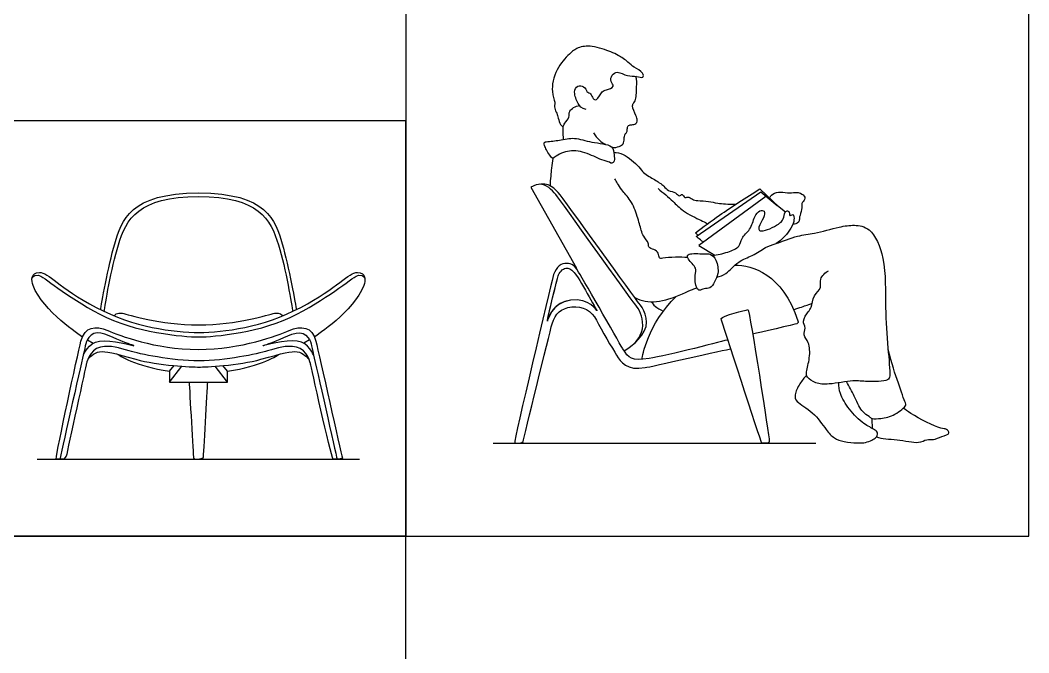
# Model space of a CAD drawing. Header units: millimetres. Extents: x 0.1 to 16.7, y -0.4 to 19.7.
# Drawn here: x 10.509 to 13.47, y 11.569 to 13.427 of the extents above; entities that cross this region are included whole.
import ezdxf

# ---------------------------------------------------------------- set-up
doc = ezdxf.new("R2010")
doc.units = ezdxf.units.MM
for name, color, linetype, true_color in [('AG-DIAGRAM', 7, 'Continuous', 0xfecc66), ('AG-FURNITURE', 7, 'Continuous', 0x66ccff), ('AG-PEOPLE', 7, 'Continuous', 0xfc6666), ('X-VPRT', 6, 'Continuous', 0xff00ff)]:
    doc.layers.add(name, color=color, linetype=linetype, true_color=true_color)

msp = doc.modelspace()

# ---------------------------------------------------------------- linework, layer by layer
at = {"layer": 'AG-DIAGRAM'}
for points in [[(11.8975, 12.1848), (12.8447, 12.1848)], [(10.5584, 12.138), (11.5055, 12.138)]]:
    msp.add_lwpolyline(points, dxfattribs=at)
at = {"layer": 'AG-FURNITURE', "lineweight": 25}
for p, q in [((10.9473, 12.3964), (10.9608, 12.4126)), ((10.9473, 12.3636), (10.9833, 12.4108)), ((11.1175, 12.3636), (11.0814, 12.4108)), ((11.1175, 12.3964), (11.104, 12.4126))]:
    msp.add_line(p, q, dxfattribs=at)
for points in [[(10.7063, 12.4884), (10.7234, 12.4788)], [(11.3585, 12.4883), (11.3415, 12.4781)]]:
    msp.add_lwpolyline(points, dxfattribs=at)
for points, knots in [([(12.2837, 12.4567), (12.2837, 12.4567), (12.3232, 12.4796), (12.3415, 12.5142), (12.3597, 12.5488), (12.335, 12.584), (12.3258, 12.5958), (12.3167, 12.6075), (12.104, 12.9031), (12.089, 12.9207), (12.074, 12.9383), (12.0518, 12.9585), (12.0087, 12.937), (12.0087, 12.937), (12.1428, 12.6991), (12.1428, 12.6991)], [0, 0, 0, 0, 1, 1, 1, 2, 2, 2, 3, 3, 3, 4, 4, 4, 5, 5, 5, 5]), ([(12.3129, 12.4787), (12.3129, 12.4787), (12.3369, 12.5025), (12.3369, 12.5305), (12.3369, 12.5586), (12.3278, 12.5755), (12.3134, 12.5938), (12.2991, 12.6121), (12.0955, 12.8985), (12.0818, 12.9148), (12.0687, 12.9304), (12.055, 12.9448), (12.0334, 12.9455)], [0, 0, 0, 0, 1, 1, 1, 2, 2, 2, 3, 3, 3, 3.955125, 3.955125, 3.955125, 3.955125]), ([(10.7449, 12.577), (10.7471, 12.5898), (10.7677, 12.7056), (10.7866, 12.7706), (10.8067, 12.8395), (10.8305, 12.9197), (11.0334, 12.9197), (11.2342, 12.9197), (11.2581, 12.8395), (11.2781, 12.7706), (11.2974, 12.7046), (11.3183, 12.5871), (11.32, 12.5771)], [0.05608, 0.05608, 0.05608, 0.05608, 1, 1, 1, 3, 3, 3, 4, 4, 4, 4.95701, 4.95701, 4.95701, 4.95701]), ([(10.7557, 12.5718), (10.7584, 12.5888), (10.7759, 12.6977), (10.7973, 12.7674), (10.8205, 12.8433), (10.855, 12.909), (11.0328, 12.909), (11.2097, 12.909), (11.2443, 12.8433), (11.2675, 12.7674), (11.289, 12.697), (11.3068, 12.5871), (11.3092, 12.5719)], [0.080254, 0.080254, 0.080254, 0.080254, 1, 1, 1, 3, 3, 3, 4, 4, 4, 4.928778, 4.928778, 4.928778, 4.928778]), ([(12.5867, 12.4884), (12.5818, 12.4871), (12.4081, 12.4412), (12.3554, 12.4335), (12.3019, 12.4257), (12.2966, 12.4342), (12.2784, 12.4616), (12.2784, 12.4616), (12.1661, 12.6593), (12.1485, 12.6873), (12.1335, 12.7127), (12.1239, 12.7129), (12.1081, 12.7128), (12.0931, 12.7122), (12.0781, 12.6958), (12.0728, 12.6717), (12.0676, 12.6475), (11.9571, 12.1896), (11.9611, 12.185), (11.971, 12.1849), (11.9828, 12.1834), (11.9854, 12.1902), (11.9887, 12.1986), (12.0611, 12.504), (12.0709, 12.5353), (12.0807, 12.5666), (12.0957, 12.581), (12.1283, 12.5849), (12.1609, 12.5888), (12.1864, 12.5738), (12.2007, 12.5457), (12.2151, 12.5177), (12.2477, 12.4629), (12.2601, 12.4433), (12.2725, 12.4237), (12.2888, 12.397), (12.3443, 12.4068), (12.3531, 12.4083), (12.5868, 12.4604), (12.5951, 12.4623)], [0.014086, 0.014086, 0.014086, 0.014086, 1, 1, 1, 2, 2, 2, 3, 3, 3, 4, 4, 4, 5, 5, 5, 7, 7, 7, 8, 8, 8, 9, 9, 9, 10, 10, 10, 11, 11, 11, 12, 12, 12, 13, 13, 13, 13.982236, 13.982236, 13.982236, 13.982236]), ([(12.6076, 12.7078), (12.6569, 12.709), (12.7473, 12.6825), (12.7923, 12.5442), (12.7949, 12.5403), (12.7923, 12.537), (12.789, 12.5357), (12.7859, 12.5345), (12.6722, 12.508), (12.6626, 12.5058)], [1.178446, 1.178446, 1.178446, 1.178446, 2, 2, 2, 3, 3, 3, 3.957817, 3.957817, 3.957817, 3.957817]), ([(10.6916, 12.4971), (10.6859, 12.5008), (10.5769, 12.5717), (10.5469, 12.648), (10.5413, 12.6624), (10.5394, 12.6865), (10.5658, 12.6865), (10.5921, 12.6865), (10.621, 12.6416), (10.732, 12.5835), (10.8431, 12.5254), (10.9579, 12.5102), (11.0341, 12.5102), (11.1068, 12.5102), (11.2217, 12.5254), (11.3327, 12.5835), (11.4438, 12.6416), (11.4726, 12.6865), (11.499, 12.6865), (11.5253, 12.6865), (11.5235, 12.6624), (11.5178, 12.648), (11.4879, 12.5717), (11.3788, 12.5007), (11.3731, 12.4971)], [0.026307, 0.026307, 0.026307, 0.026307, 1, 1, 1, 2, 2, 2, 3, 3, 3, 5, 5, 5, 6, 6, 6, 7, 7, 7, 8, 8, 8, 8.973752, 8.973752, 8.973752, 8.973752]), ([(10.5435, 12.6676), (10.5435, 12.6676), (10.5457, 12.6802), (10.5614, 12.6783), (10.5771, 12.6764), (10.6411, 12.617), (10.7433, 12.5633), (10.8456, 12.5096), (10.9874, 12.4969), (11.0341, 12.4969), (11.0774, 12.4969), (11.2192, 12.5096), (11.3214, 12.5633), (11.4237, 12.617), (11.4877, 12.6764), (11.5034, 12.6783), (11.5191, 12.6802), (11.5213, 12.6676), (11.5213, 12.6676)], [0, 0, 0, 0, 1, 1, 1, 2, 2, 2, 4, 4, 4, 5, 5, 5, 6, 6, 6, 7, 7, 7, 7]), ([(12.2025, 12.5736), (12.2025, 12.5736), (12.149, 12.6721), (12.1359, 12.6858), (12.1261, 12.6979), (12.1177, 12.6989), (12.1112, 12.6989), (12.1016, 12.6976), (12.0909, 12.6852), (12.0883, 12.676), (12.0857, 12.6669), (12.0583, 12.5579), (12.057, 12.5436), (12.057, 12.5436), (12.0687, 12.5984), (12.1249, 12.6049), (12.181, 12.6114), (12.2025, 12.5736), (12.2025, 12.5736)], [0, 0, 0, 0, 1, 1, 1, 2, 2, 2, 3, 3, 3, 4, 4, 4, 5, 5, 5, 6, 6, 6, 6]), ([(10.7849, 12.559), (10.7858, 12.5604), (10.7929, 12.57), (10.8092, 12.5664), (10.8268, 12.5627), (10.9171, 12.5323), (11.0334, 12.5323), (11.1476, 12.5323), (11.238, 12.5627), (11.2555, 12.5664), (11.2718, 12.57), (11.279, 12.5604), (11.2799, 12.559)], [0.072176, 0.072176, 0.072176, 0.072176, 1, 1, 1, 3, 3, 3, 4, 4, 4, 4.927824, 4.927824, 4.927824, 4.927824]), ([(12.7083, 12.1934), (12.7083, 12.1934), (12.6516, 12.5745), (12.6457, 12.5771), (12.6392, 12.5758), (12.5694, 12.5588), (12.5667, 12.551), (12.5681, 12.5464), (12.682, 12.1914), (12.6866, 12.1849), (12.6899, 12.1849), (12.7006, 12.1847), (12.7035, 12.1848), (12.7092, 12.1852), (12.7083, 12.1934), (12.7083, 12.1934)], [0, 0, 0, 0, 2, 2, 2, 4, 4, 4, 6, 6, 6, 7, 7, 7, 8, 8, 8, 8]), ([(11.428, 12.138), (11.4333, 12.138), (11.4472, 12.1379), (11.455, 12.1407), (11.4496, 12.1621), (11.3875, 12.4417), (11.3773, 12.4843), (11.3666, 12.5285), (11.334, 12.5304), (11.2988, 12.5159), (11.2637, 12.5014), (11.1608, 12.4603), (11.0313, 12.4603), (10.904, 12.4603), (10.8011, 12.5014), (10.7659, 12.5159), (10.7308, 12.5304), (10.6982, 12.5285), (10.6875, 12.4843), (10.6772, 12.4417), (10.6153, 12.1621), (10.6151, 12.1381), (10.6175, 12.138), (10.6293, 12.138), (10.6346, 12.138), (10.6363, 12.138), (10.638, 12.1385), (10.6444, 12.1465), (10.6483, 12.1655), (10.7032, 12.4173), (10.7032, 12.4173), (10.7032, 12.4173), (10.712, 12.4596), (10.7446, 12.4666), (10.7772, 12.4735), (10.7985, 12.4647), (10.8293, 12.4558), (10.86, 12.447), (10.9523, 12.4268), (11.0341, 12.4268), (11.1125, 12.4268), (11.2047, 12.447), (11.2355, 12.4558), (11.2662, 12.4647), (11.2875, 12.4735), (11.3202, 12.4666), (11.3528, 12.4596), (11.3616, 12.4173), (11.3616, 12.4173), (11.3616, 12.4173), (11.4205, 12.1499), (11.428, 12.138)], [0.012953, 0.012953, 0.012953, 0.012953, 1.426371, 1.426371, 1.426371, 2.420704, 2.420704, 2.420704, 3.454634, 3.454634, 3.454634, 5.522494, 5.522494, 5.522494, 6.556424, 6.556424, 6.556424, 7.590355, 7.590355, 7.590355, 9.168026, 9.168026, 9.168026, 9.963774, 9.963774, 9.963774, 10.46934, 10.46934, 10.46934, 11.472272, 11.472272, 11.472272, 12.506202, 12.506202, 12.506202, 13.540132, 13.540132, 13.540132, 15.607992, 15.607992, 15.607992, 16.641922, 16.641922, 16.641922, 17.675852, 17.675852, 17.675852, 18.709783, 18.709783, 18.709783, 19.743713, 19.743713, 19.743713, 19.743713]), ([(10.6944, 12.4432), (10.6944, 12.4432), (10.7082, 12.4799), (10.7421, 12.4849), (10.776, 12.49), (10.8431, 12.471), (10.8431, 12.471), (10.8431, 12.471), (10.8262, 12.4767), (10.8023, 12.4862), (10.7785, 12.4957), (10.7358, 12.5216), (10.717, 12.502), (10.6982, 12.4824), (10.7025, 12.4748), (10.6944, 12.4432), (10.6862, 12.4116), (10.6258, 12.139), (10.6255, 12.138)], [0, 0, 0, 0, 1, 1, 1, 2, 2, 2, 3, 3, 3, 4, 4, 4, 5, 5, 5, 6, 6, 6, 6]), ([(11.3704, 12.4432), (11.3704, 12.4432), (11.3566, 12.4799), (11.3227, 12.4849), (11.2888, 12.49), (11.2217, 12.471), (11.2217, 12.471), (11.2217, 12.471), (11.2386, 12.4767), (11.2624, 12.4862), (11.2863, 12.4957), (11.329, 12.5216), (11.3478, 12.502), (11.3666, 12.4824), (11.3622, 12.4748), (11.3704, 12.4432), (11.3783, 12.4126), (11.4348, 12.1559), (11.4393, 12.138)], [0, 0, 0, 0, 1, 1, 1, 2, 2, 2, 3, 3, 3, 4, 4, 4, 5, 5, 5, 5.968568, 5.968568, 5.968568, 5.968568]), ([(10.7079, 12.4316), (10.7103, 12.4343), (10.7254, 12.451), (10.7421, 12.4533), (10.7603, 12.4558), (10.7841, 12.4495), (10.8487, 12.4312), (10.9134, 12.4129), (11.0131, 12.4085), (11.0341, 12.4085), (11.0516, 12.4085), (11.1514, 12.4129), (11.216, 12.4312), (11.2806, 12.4495), (11.3045, 12.4558), (11.3227, 12.4533), (11.3394, 12.451), (11.3545, 12.4343), (11.3569, 12.4316)], [0.083243, 0.083243, 0.083243, 0.083243, 1, 1, 1, 2, 2, 2, 4, 4, 4, 5, 5, 5, 6, 6, 6, 6.916766, 6.916766, 6.916766, 6.916766]), ([(10.796, 12.4457), (10.796, 12.4457), (10.8475, 12.4097), (10.9473, 12.3964), (10.9473, 12.3964), (10.9473, 12.3636), (10.9473, 12.3636), (10.9473, 12.3636), (11.032, 12.3636), (11.0328, 12.3636), (11.0328, 12.3636), (11.1175, 12.3636), (11.1175, 12.3636), (11.1175, 12.3636), (11.1175, 12.3964), (11.1175, 12.3964), (11.2173, 12.4097), (11.2687, 12.4457), (11.2687, 12.4457)], [0, 0, 0, 0, 1, 1, 1, 2, 2, 2, 4, 4, 4, 5, 5, 5, 6, 6, 6, 7, 7, 7, 7]), ([(11.0051, 12.3636), (11.0063, 12.3418), (11.017, 12.1465), (11.0182, 12.1418), (11.0194, 12.1374), (11.0219, 12.138), (11.0328, 12.138), (11.0328, 12.138), (11.0378, 12.138), (11.0466, 12.1418), (11.0478, 12.1465), (11.0585, 12.3418), (11.0597, 12.3636)], [0.05591, 0.05591, 0.05591, 0.05591, 1, 1, 1, 4, 4, 4, 6, 6, 6, 6.94409, 6.94409, 6.94409, 6.94409])]:
    msp.add_open_spline(points, degree=3, knots=knots, dxfattribs=at)
at = {"layer": 'AG-FURNITURE'}
for points, knots in [([(12.0575, 12.5459), (12.0607, 12.5673), (12.0858, 12.6673), (12.0883, 12.676), (12.0909, 12.6852), (12.1016, 12.6976), (12.1112, 12.6989), (12.1177, 12.6989), (12.1261, 12.6979), (12.1359, 12.6858), (12.149, 12.6721), (12.2025, 12.5736), (12.2025, 12.5736)], [-3.956225, -3.956225, -3.956225, -3.956225, -3, -3, -3, -2, -2, -2, -1, -1, -1, 0, 0, 0, 0]), ([(12.2025, 12.5736), (12.2025, 12.5736), (12.181, 12.6114), (12.1249, 12.6049), (12.0757, 12.5992), (12.0606, 12.5565), (12.0575, 12.5459)], [-6, -6, -6, -6, -5, -5, -5, -4.124515, -4.124515, -4.124515, -4.124515])]:
    msp.add_open_spline(points, degree=3, knots=knots, dxfattribs=at)
at = {"layer": 'AG-FURNITURE', "lineweight": 25}
msp.add_open_spline([(12.3348, 12.4335), (12.3354, 12.4376), (12.3511, 12.5341), (12.435, 12.616)], degree=3, dxfattribs=at)
at = {"layer": 'AG-PEOPLE'}
for p, q in [((12.4937, 12.7921), (12.6833, 12.9233)), ((12.6808, 12.9315), (12.7374, 12.8778)), ((12.6833, 12.9233), (12.7311, 12.8829)), ((12.6982, 12.9093), (12.5012, 12.7659)), ((12.7555, 12.8634), (12.6982, 12.9093)), ((12.4989, 12.7958), (12.4914, 12.8028)), ((12.5012, 12.7659), (12.5485, 12.7372))]:
    msp.add_line(p, q, dxfattribs=at)
for points, knots in [([(12.1728, 13.2165), (12.1766, 13.2153), (12.185, 13.2123), (12.1893, 13.1967), (12.2029, 13.1896), (12.2168, 13.2206), (12.2293, 13.2213), (12.257, 13.2315), (12.2403, 13.247), (12.245, 13.267), (12.2627, 13.2795), (12.2922, 13.2605), (12.3169, 13.2652), (12.3402, 13.2543), (12.3385, 13.2759), (12.3095, 13.2881), (12.2948, 13.3046), (12.2642, 13.3253), (12.2434, 13.3342), (12.1887, 13.3542), (12.1458, 13.3489), (12.1204, 13.3275), (12.0799, 13.2846), (12.066, 13.2186), (12.0809, 13.1874), (12.0759, 13.1687), (12.0853, 13.1538), (12.0887, 13.1398), (12.0934, 13.1212), (12.1041, 13.1122), (12.1063, 13.1268), (12.1247, 13.1411), (12.1162, 13.1621), (12.14, 13.1752), (12.151, 13.1768)], [0, 0, 0, 0, 0.198235, 0.422566, 0.603369, 0.907849, 1.122954, 1.389682, 1.614096, 1.86077, 2.101114, 2.422027, 2.71893, 2.965253, 3.165634, 3.478794, 3.758309, 4.095146, 4.377228, 4.80899, 5.178118, 5.498619, 5.937183, 6.400818, 6.725981, 6.964069, 7.193937, 7.414997, 7.670043, 7.841344, 8.026628, 8.292965, 8.531872, 8.863243, 8.863243, 8.863243, 8.863243]), ([(12.2466, 13.0532), (12.2538, 13.0526), (12.2679, 13.0556), (12.2816, 13.063), (12.2819, 13.0786), (12.2838, 13.0927), (12.292, 13.0985), (12.2906, 13.1104), (12.2949, 13.119), (12.3001, 13.1201), (12.3112, 13.1201), (12.3208, 13.1265), (12.3214, 13.135), (12.3168, 13.1473), (12.3037, 13.1752), (12.3104, 13.1844), (12.3156, 13.1908), (12.318, 13.2083), (12.3189, 13.2319), (12.3196, 13.2526), (12.3174, 13.2594), (12.3163, 13.2626)], [0, 0, 0, 0, 0.266599, 0.480199, 0.698194, 0.911667, 1.081031, 1.273248, 1.441586, 1.566813, 1.757081, 1.943548, 2.096135, 2.309185, 2.621337, 2.798435, 2.956401, 3.191905, 3.478972, 3.736862, 3.918755, 3.918755, 3.918755, 3.918755]), ([(12.1708, 13.1653), (12.1565, 13.1674), (12.1466, 13.1832), (12.1323, 13.2143), (12.1441, 13.2371), (12.1654, 13.2341), (12.1714, 13.2223), (12.1728, 13.2165)], [0, 0, 0, 0, 0.303675, 0.684892, 0.976927, 1.244312, 1.518917, 1.518917, 1.518917, 1.518917]), ([(12.1038, 13.077), (12.1038, 13.0855), (12.1035, 13.1027), (12.1029, 13.1112), (12.1027, 13.1155)], [0, 0, 0, 0, 0.2902853, 0.4959426, 0.4959426, 0.4959426, 0.4959426]), ([(12.1924, 13.0966), (12.197, 13.0885), (12.2089, 13.0739), (12.2209, 13.066), (12.2272, 13.0627)], [0, 0, 0, 0, 0.3015936, 0.5660611, 0.5660611, 0.5660611, 0.5660611]), ([(12.0725, 13.0207), (12.0642, 13.029), (12.0531, 13.0463), (12.049, 13.0586), (12.0479, 13.0628)], [3.9898938, 3.9898938, 3.9898938, 3.9898938, 4.3303642, 4.5013846, 4.5013846, 4.5013846, 4.5013846]), ([(12.0532, 13.0702), (12.0662, 13.0716), (12.0943, 13.074), (12.138, 13.0853), (12.1841, 13.0659), (12.2509, 13.0639), (12.2523, 13.0317), (12.2552, 13.0148), (12.2463, 13.0048), (12.2389, 13.0115), (12.2143, 13.016), (12.1672, 13.0418), (12.1151, 13.0465), (12.0849, 13.0307), (12.0725, 13.0207)], [0.057806, 0.057806, 0.057806, 0.057806, 0.388717, 0.771714, 1.184884, 1.624532, 1.911325, 2.149412, 2.32683, 2.481562, 2.761529, 3.18334, 3.593558, 3.989894, 3.989894, 3.989894, 3.989894]), ([(12.2519, 13.039), (12.2614, 13.0381), (12.2804, 13.0371), (12.3267, 12.998), (12.3378, 12.9791), (12.3558, 12.9681), (12.3858, 12.9502), (12.3991, 12.9406), (12.4112, 12.9242), (12.4339, 12.9241), (12.4435, 12.9072), (12.4537, 12.9201), (12.4598, 12.9022), (12.4695, 12.911), (12.483, 12.8991), (12.4986, 12.8973), (12.5314, 12.8957), (12.5561, 12.8889), (12.5878, 12.8868), (12.6103, 12.8868)], [0, 0, 0, 0, 0.305133, 0.74146, 1.009012, 1.268226, 1.605793, 1.842069, 2.088162, 2.353344, 2.570133, 2.74069, 2.93787, 3.103344, 3.3268, 3.558129, 3.87911, 4.181562, 4.555809, 4.555809, 4.555809, 4.555809]), ([(12.0725, 13.0207), (12.0711, 13.0112), (12.0689, 12.996), (12.0656, 12.9602), (12.0646, 12.9413)], [0, 0, 0, 0, 0.3068582, 0.6493307, 0.6493307, 0.6493307, 0.6493307]), ([(12.469, 12.7298), (12.4569, 12.7311), (12.4342, 12.7326), (12.397, 12.728), (12.3837, 12.7268), (12.3844, 12.7447), (12.3702, 12.754), (12.3519, 12.7593), (12.3559, 12.7737), (12.3379, 12.7929), (12.3319, 12.8105), (12.3215, 12.8525), (12.3033, 12.8982), (12.2752, 12.927), (12.2627, 12.9474), (12.2575, 12.9568), (12.2551, 12.9614)], [0, 0, 0, 0, 0.345479, 0.695861, 0.873167, 1.085392, 1.320376, 1.551078, 1.74416, 2.026187, 2.276701, 2.649029, 3.057301, 3.4186, 3.69454, 3.919796, 3.919796, 3.919796, 3.919796]), ([(12.3817, 12.9327), (12.3963, 12.9206), (12.4267, 12.896), (12.4521, 12.8661), (12.5059, 12.8404), (12.5189, 12.8344), (12.5271, 12.8294)], [0, 0, 0, 0, 0.432552, 0.802755, 1.241576, 1.466521, 1.466521, 1.466521, 1.466521]), ([(12.4914, 12.8028), (12.5148, 12.8206), (12.562, 12.8554), (12.6406, 12.9072), (12.6808, 12.9315)], [0, 0, 0, 0, 0.537275, 1.217564, 1.217564, 1.217564, 1.217564]), ([(12.7091, 12.9047), (12.7106, 12.9079), (12.714, 12.9149), (12.736, 12.9253), (12.761, 12.9187), (12.7852, 12.922), (12.7997, 12.9207), (12.8162, 12.9082), (12.8091, 12.8952), (12.8026, 12.8892), (12.8051, 12.8707), (12.7965, 12.8498), (12.7968, 12.8427), (12.7957, 12.8318), (12.7832, 12.8278), (12.7775, 12.8281)], [0, 0, 0, 0, 0.186763, 0.455462, 0.749143, 1.028578, 1.249472, 1.486595, 1.684026, 1.848048, 2.089923, 2.36054, 2.513636, 2.68678, 2.924369, 2.924369, 2.924369, 2.924369]), ([(12.5409, 12.7365), (12.5563, 12.7375), (12.5849, 12.7451), (12.6233, 12.7597), (12.6246, 12.7891), (12.6549, 12.8113), (12.6629, 12.8494), (12.6784, 12.8696), (12.697, 12.8684), (12.6923, 12.8452), (12.6759, 12.8215), (12.6782, 12.8078), (12.6922, 12.8078), (12.7177, 12.8171), (12.7401, 12.8309), (12.7506, 12.8421), (12.753, 12.8638), (12.7628, 12.8696), (12.7686, 12.8611), (12.7674, 12.8489), (12.7784, 12.8601), (12.7806, 12.8488), (12.7819, 12.8401), (12.7731, 12.813), (12.746, 12.782), (12.7282, 12.7711)], [0, 0, 0, 0, 0.390966, 0.737994, 1.02277, 1.362125, 1.719774, 1.997699, 2.195118, 2.444997, 2.760399, 2.941667, 3.131908, 3.43611, 3.730162, 3.952317, 4.213179, 4.375192, 4.545462, 4.703929, 4.870642, 5.026069, 5.198593, 5.491467, 5.944979, 5.944979, 5.944979, 5.944979]), ([(12.5544, 12.6723), (12.5636, 12.675), (12.5832, 12.6802), (12.6167, 12.7217), (12.6587, 12.7335), (12.6972, 12.7618), (12.7281, 12.7699), (12.7927, 12.7966), (12.8401, 12.7988), (12.9132, 12.8209), (12.9574, 12.8271), (13.0105, 12.8181), (13.0523, 12.7239), (13.0476, 12.583), (13.0554, 12.4716), (13.0644, 12.3843), (13.0578, 12.3667), (12.9928, 12.364), (12.9562, 12.3713), (12.8844, 12.356), (12.846, 12.3589), (12.8184, 12.3768), (12.8164, 12.3951), (12.8286, 12.4359), (12.827, 12.4803), (12.8063, 12.5013), (12.8174, 12.5236), (12.8026, 12.5436), (12.8231, 12.5711), (12.8334, 12.5832), (12.8365, 12.6197), (12.8642, 12.6406), (12.8533, 12.6682), (12.8726, 12.686), (12.8825, 12.6915)], [0, 0, 0, 0, 0.307265, 0.712926, 1.095756, 1.479558, 1.809484, 2.276488, 2.685457, 3.178438, 3.565268, 3.950421, 4.502527, 5.189245, 5.81843, 6.333446, 6.54506, 6.98179, 7.357939, 7.838146, 8.200294, 8.50589, 8.734504, 9.107753, 9.489093, 9.777788, 10.036653, 10.299779, 10.613888, 10.848345, 11.182522, 11.500533, 11.780549, 12.11446, 12.11446, 12.11446, 12.11446]), ([(12.5148, 12.7758), (12.5095, 12.7794), (12.4994, 12.7872), (12.4956, 12.7905), (12.4937, 12.7921)], [0, 0, 0, 0, 0.2507426, 0.4083409, 0.4083409, 0.4083409, 0.4083409]), ([(12.4953, 12.6409), (12.4975, 12.6363), (12.5037, 12.6315), (12.5172, 12.6407), (12.5356, 12.6376), (12.5482, 12.6596), (12.5608, 12.6822), (12.5553, 12.7232), (12.5365, 12.7427), (12.5114, 12.7399), (12.4645, 12.7442), (12.4698, 12.7231), (12.4967, 12.6994), (12.4888, 12.6789), (12.4913, 12.6495), (12.4953, 12.6409)], [0, 0, 0, 0, 0.18864, 0.404854, 0.63742, 0.90711, 1.202586, 1.561825, 1.838, 2.132876, 2.493913, 2.699995, 3.031043, 3.293571, 3.642871, 3.642871, 3.642871, 3.642871]), ([(12.3134, 12.6126), (12.3235, 12.6074), (12.3536, 12.5969), (12.4118, 12.6027), (12.4819, 12.6372), (12.4911, 12.6395), (12.4953, 12.6409)], [3.926903, 3.926903, 3.926903, 3.926903, 4.169426, 4.647789, 5.142554, 5.351335, 5.351335, 5.351335, 5.351335]), ([(12.3622, 12.6001), (12.3659, 12.5953), (12.3683, 12.5885), (12.3877, 12.5777), (12.3972, 12.5726)], [0, 0, 0, 0, 0.2435964, 0.4327246, 0.4327246, 0.4327246, 0.4327246]), ([(12.78, 12.5768), (12.7967, 12.5827), (12.8234, 12.5919), (12.8292, 12.5939), (12.8342, 12.5957)], [2.3641754, 2.3641754, 2.3641754, 2.3641754, 2.6267918, 2.853767, 2.853767, 2.853767, 2.853767]), ([(13.0016, 12.263), (13.0042, 12.2607), (13.0102, 12.2551), (13.0386, 12.2573), (13.0764, 12.2651), (13.1122, 12.2955), (13.1069, 12.3039), (13.0852, 12.3668), (13.0681, 12.4175), (13.057, 12.4604)], [0, 0, 0, 0, 0.183669, 0.475104, 0.85107, 1.217596, 1.367801, 1.81643, 2.359032, 2.359032, 2.359032, 2.359032]), ([(12.8182, 12.3845), (12.8105, 12.3768), (12.7976, 12.3602), (12.7811, 12.3275), (12.7873, 12.3037), (12.8396, 12.2777), (12.8737, 12.2252), (12.8978, 12.1982), (12.9278, 12.1885), (12.9658, 12.1852), (12.9909, 12.185), (13.0091, 12.194), (13.0222, 12.1998), (13.0294, 12.2151), (13.0164, 12.2264), (12.983, 12.2409), (12.942, 12.2828), (12.9146, 12.3291), (12.9126, 12.3517), (12.9124, 12.3623)], [0, 0, 0, 0, 0.327281, 0.664467, 0.921333, 1.348217, 1.806998, 2.143938, 2.459242, 2.813674, 3.100789, 3.35268, 3.569096, 3.779661, 3.993428, 4.336126, 4.779942, 5.19701, 5.520724, 5.520724, 5.520724, 5.520724]), ([(13.0016, 12.263), (12.995, 12.2667), (12.9826, 12.2765), (12.9703, 12.2945), (12.9584, 12.3242), (12.943, 12.3517), (12.9347, 12.3657)], [0, 0, 0, 0, 0.274565, 0.537338, 0.85961, 1.258858, 1.258858, 1.258858, 1.258858]), ([(13.023, 12.2035), (13.0384, 12.1969), (13.0843, 12.1983), (13.1452, 12.1815), (13.1699, 12.1975), (13.191, 12.1932), (13.213, 12.2049), (13.2426, 12.2118), (13.2273, 12.2288), (13.2104, 12.2245), (13.1339, 12.2644), (13.1075, 12.2835), (13.1019, 12.2878)], [0.757383, 0.757383, 0.757383, 0.757383, 1.173873, 1.60865, 1.885679, 2.123955, 2.406047, 2.668452, 2.865831, 3.08969, 3.630597, 3.828796, 3.828796, 3.828796, 3.828796]), ([(13.0095, 12.2577), (13.0096, 12.2516), (13.01, 12.2416), (13.01, 12.2321), (13.0102, 12.2286)], [0.1018081, 0.1018081, 0.1018081, 0.1018081, 0.2869671, 0.4053383, 0.4053383, 0.4053383, 0.4053383])]:
    msp.add_open_spline(points, degree=3, knots=knots, dxfattribs=at)
msp.add_open_spline([(12.0479, 13.0628), (12.0464, 13.0695), (12.0532, 13.0702)], degree=2, dxfattribs=at)
at = {"layer": 'X-VPRT'}
for points in [[(11.6416, 13.7409), (11.6416, 11.9121), (13.4704, 11.9121), (13.4704, 13.7409)], [(7.984, 13.1313), (7.984, 11.9121), (11.6416, 11.9121), (11.6416, 13.1313)], [(7.984, 11.9121), (7.984, 9.4737), (11.6416, 9.4737), (11.6416, 11.9121)]]:
    msp.add_lwpolyline(points, close=True, dxfattribs=at)

doc.saveas('drawing.dxf')
